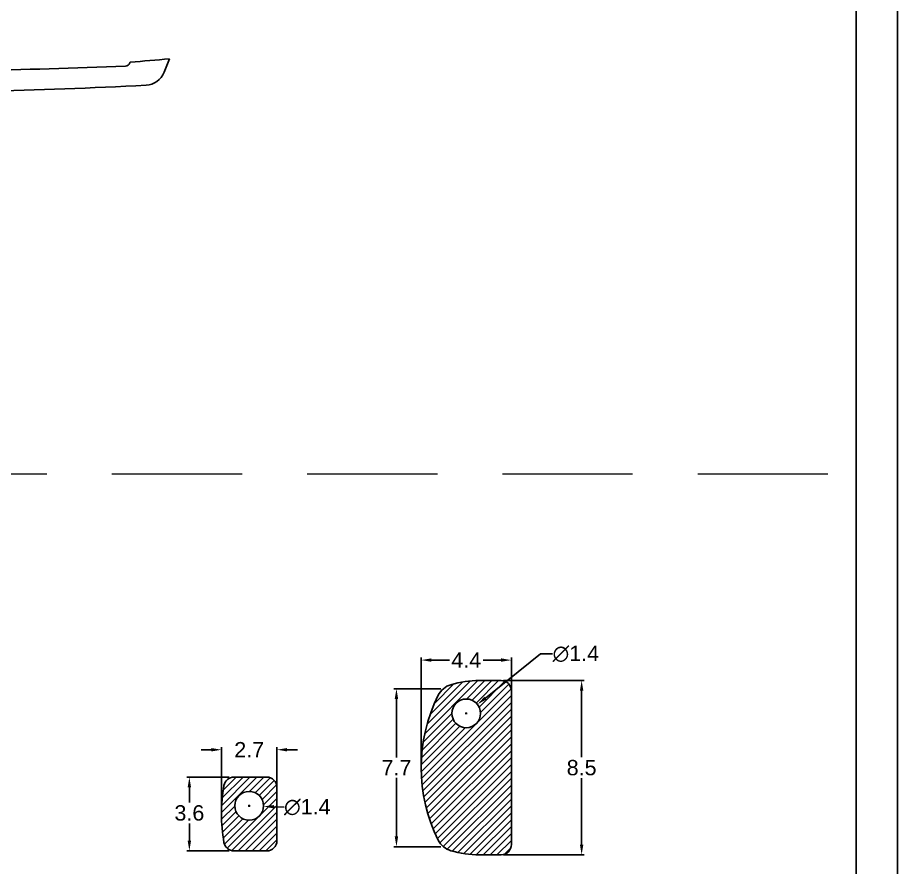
# Model space of a CAD drawing. Header units: millimetres. Extents: x 1167 to 2269, y 1197 to 1555.
# Drawn here: x 2183.3 to 2269.1, y 1332 to 1414.9 of the extents above; entities that cross this region are included whole.
import ezdxf

# ---------------------------------------------------------------- set-up
doc = ezdxf.new("R2010")
doc.units = ezdxf.units.MM
doc.linetypes.add('HIDDEN', pattern=[9.525, 6.35, -3.175])
doc.layers.add('Dimension', color=3, linetype='Continuous')
doc.styles.get("Standard").update_dxf_attribs({"font": 'arial.ttf'})
doc.dimstyles.get("Standard").update_dxf_attribs({"dimtxt": 0.18, "dimasz": 0.18, "dimexe": 0.18, "dimexo": 0.0625, "dimgap": 0.09, "dimtad": 0, "dimtih": 1, "dimtoh": 1, "dimdec": 4, "dimzin": 0, "dimdsep": 46, "dimtxsty": 'Standard', "dimcen": 0.09, "dimadec": 0, "dimazin": 0, "dimtfac": 1, "dimtdec": 4, "dimtofl": 0, "dimtmove": 0, "dimatfit": 3, "dimfxl": 1, "dimtolj": 1, "dimtzin": 0, "dimarcsym": 0})
doc.dimstyles.new('Standard$0', dxfattribs={"dimtxt": 2.3, "dimasz": 2, "dimexe": 1, "dimexo": 1, "dimgap": 1, "dimtad": 0, "dimtih": 1, "dimtoh": 1, "dimdec": 1, "dimzin": 0, "dimdsep": 46, "dimtxsty": 'Standard', "dimcen": 0, "dimclrd": 4, "dimclre": 4, "dimclrt": 4, "dimadec": 1, "dimazin": 0, "dimtfac": 1, "dimtdec": 1, "dimtofl": 0, "dimtmove": 0, "dimatfit": 0, "dimfxl": 1, "dimtolj": 1, "dimtzin": 0, "dimarcsym": 0})

# ---------------------------------------------------------------- blocks, each defined once
blk = doc.blocks.new('*D162')
at = {"layer": 'Defpoints', "color": 0, "transparency": 16777216}
for p in [(2208.606, 1343.455), (2203.204, 1337.186), (2208.606, 1337.186)]:
    blk.add_point(p, dxfattribs=at)
at = {"layer": 'Dimension', "color": 3, "lineweight": -2, "transparency": 16777216}
for p, q in [((2202.204, 1343.455), (2201.204, 1343.455)), ((2203.204, 1337.436), (2203.204, 1343.705)), ((2208.606, 1337.436), (2208.606, 1343.705)), ((2209.606, 1343.455), (2210.606, 1343.455))]:
    blk.add_line(p, q, dxfattribs=at)
at = {"layer": 'Dimension', "color": 3, "transparency": 16777216}
for points in [[(2202.204, 1343.621), (2202.204, 1343.288), (2203.204, 1343.455)], [(2209.606, 1343.621), (2209.606, 1343.288), (2208.606, 1343.455)]]:
    blk.add_solid(points, dxfattribs=at)
at = {"layer": 'Dimension', "transparency": 16777216, "insert": (2205.905, 1343.455), "char_height": 1.5, "attachment_point": 5}
blk.add_mtext('\\A1;2.7', dxfattribs=at)
blk = doc.blocks.new('*D163')
at = {"layer": 'Defpoints', "color": 0, "transparency": 16777216}
for p in [(2204.206, 1340.786), (2200.069, 1333.586), (2204.206, 1333.586)]:
    blk.add_point(p, dxfattribs=at)
at = {"layer": 'Dimension', "color": 3, "lineweight": -2, "transparency": 16777216}
for p, q in [((2203.956, 1340.786), (2199.819, 1340.786)), ((2200.069, 1339.786), (2200.069, 1338.296)), ((2200.069, 1334.586), (2200.069, 1336.263)), ((2203.956, 1333.586), (2199.819, 1333.586))]:
    blk.add_line(p, q, dxfattribs=at)
at = {"layer": 'Dimension', "color": 3, "transparency": 16777216}
for points in [[(2199.903, 1339.786), (2200.236, 1339.786), (2200.069, 1340.786)], [(2199.903, 1334.586), (2200.236, 1334.586), (2200.069, 1333.586)]]:
    blk.add_solid(points, dxfattribs=at)
at = {"layer": 'Dimension', "transparency": 16777216, "insert": (2200.069, 1337.28), "char_height": 1.5, "attachment_point": 5}
blk.add_mtext('\\A1;3.6', dxfattribs=at)
blk = doc.blocks.new('*D164')
at = {"layer": 'Defpoints', "color": 0, "transparency": 16777216}
for p in [(2231.475, 1352.201), (2231.475, 1347.341), (2222.675, 1341.702)]:
    blk.add_point(p, dxfattribs=at)
at = {"layer": 'Dimension', "color": 3, "lineweight": -2, "transparency": 16777216}
for p, q in [((2222.675, 1341.952), (2222.675, 1352.451)), ((2223.675, 1352.201), (2225.432, 1352.201)), ((2230.475, 1352.201), (2228.717, 1352.201)), ((2231.475, 1347.591), (2231.475, 1352.451))]:
    blk.add_line(p, q, dxfattribs=at)
at = {"layer": 'Dimension', "color": 3, "transparency": 16777216}
for points in [[(2223.675, 1352.368), (2223.675, 1352.035), (2222.675, 1352.201)], [(2230.475, 1352.368), (2230.475, 1352.035), (2231.475, 1352.201)]]:
    blk.add_solid(points, dxfattribs=at)
at = {"layer": 'Dimension', "transparency": 16777216, "insert": (2227.075, 1352.201), "char_height": 1.5, "attachment_point": 5}
blk.add_mtext('\\A1;4.4', dxfattribs=at)
blk = doc.blocks.new('*D264')
at = {"layer": 'Defpoints', "color": 0, "transparency": 16777216}
for p in [(2230.475, 1350.202), (2238.331, 1350.202), (2230.475, 1333.202)]:
    blk.add_point(p, dxfattribs=at)
at = {"layer": 'Dimension', "color": 3, "lineweight": -2, "transparency": 16777216}
for p, q in [((2230.725, 1350.202), (2238.581, 1350.202)), ((2238.331, 1349.202), (2238.331, 1342.718)), ((2238.331, 1334.202), (2238.331, 1340.686)), ((2230.725, 1333.202), (2238.581, 1333.202))]:
    blk.add_line(p, q, dxfattribs=at)
at = {"layer": 'Dimension', "color": 3, "transparency": 16777216}
for points in [[(2238.164, 1349.202), (2238.498, 1349.202), (2238.331, 1350.202)], [(2238.164, 1334.202), (2238.498, 1334.202), (2238.331, 1333.202)]]:
    blk.add_solid(points, dxfattribs=at)
at = {"layer": 'Dimension', "transparency": 16777216, "insert": (2238.331, 1341.702), "char_height": 1.5, "attachment_point": 5}
blk.add_mtext('\\A1;8.5', dxfattribs=at)
blk = doc.blocks.new('*D165')
at = {"layer": 'Defpoints', "color": 0, "transparency": 16777216}
for p in [(2224.843, 1349.412), (2220.268, 1333.991), (2224.843, 1333.991)]:
    blk.add_point(p, dxfattribs=at)
at = {"layer": 'Dimension', "color": 3, "lineweight": -2, "transparency": 16777216}
for p, q in [((2224.593, 1349.412), (2220.018, 1349.412)), ((2220.268, 1348.412), (2220.268, 1342.702)), ((2220.268, 1334.991), (2220.268, 1340.702)), ((2224.593, 1333.991), (2220.018, 1333.991))]:
    blk.add_line(p, q, dxfattribs=at)
at = {"layer": 'Dimension', "color": 3, "transparency": 16777216}
for points in [[(2220.101, 1348.412), (2220.435, 1348.412), (2220.268, 1349.412)], [(2220.101, 1334.991), (2220.435, 1334.991), (2220.268, 1333.991)]]:
    blk.add_solid(points, dxfattribs=at)
at = {"layer": 'Dimension', "transparency": 16777216, "insert": (2220.268, 1341.702), "char_height": 1.5, "attachment_point": 5}
blk.add_mtext('\\A1;7.7', dxfattribs=at)
blk = doc.blocks.new('*D265')
at = {"layer": 'Defpoints', "color": 0, "transparency": 16777216}
for p in [(2204.508, 1338.042), (2207.305, 1337.93)]:
    blk.add_point(p, dxfattribs=at)
at = {"layer": 'Dimension', "color": 0, "lineweight": -2, "transparency": 16777216}
for p, q in [((2205.816, 1337.986), (2205.996, 1337.986)), ((2205.906, 1337.896), (2205.906, 1338.076)), ((2209.304, 1337.85), (2208.305, 1337.89))]:
    blk.add_line(p, q, dxfattribs=at)
at = {"layer": 'Dimension', "color": 0, "transparency": 16777216}
blk.add_solid([(2208.311, 1338.057), (2208.298, 1337.724), (2207.305, 1337.93)], dxfattribs=at)
at = {"layer": 'Dimension', "color": 0, "transparency": 16777216, "insert": (2211.572, 1337.85), "char_height": 1.5, "attachment_point": 5}
blk.add_mtext('\\A1;∅1.4', dxfattribs=at)
blk = doc.blocks.new('*D266')
at = {"layer": 'Defpoints', "color": 0, "transparency": 16777216}
for p in [(2228.169, 1347.876), (2225.981, 1346.128)]:
    blk.add_point(p, dxfattribs=at)
at = {"layer": 'Dimension', "color": 0, "lineweight": -2, "transparency": 16777216}
for p, q in [((2234.335, 1352.803), (2228.95, 1348.5)), ((2235.495, 1352.803), (2234.335, 1352.803)), ((2226.985, 1347.002), (2227.165, 1347.002)), ((2227.075, 1346.912), (2227.075, 1347.092))]:
    blk.add_line(p, q, dxfattribs=at)
at = {"layer": 'Dimension', "color": 0, "transparency": 16777216}
blk.add_solid([(2228.846, 1348.63), (2229.054, 1348.37), (2228.169, 1347.876)], dxfattribs=at)
at = {"layer": 'Dimension', "color": 0, "transparency": 16777216, "insert": (2237.764, 1352.803), "char_height": 1.5, "attachment_point": 5}
blk.add_mtext('\\A1;∅1.4', dxfattribs=at)

msp = doc.modelspace()

# ---------------------------------------------------------------- linework, layer by layer
for p, q in [((2265.09499, 1262.48694), (2265.09499, 1549.22789)), ((2228.37724, 1350.20195), (2230.47497, 1350.20195)), ((2231.47497, 1349.20195), (2231.47497, 1334.20195)), ((2204.42653, 1340.78602), (2207.60646, 1340.78602)), ((2208.60646, 1339.78602), (2208.60646, 1334.58602)), ((2207.60646, 1333.58602), (2204.42653, 1333.58602)), ((2230.47497, 1333.20195), (2228.37724, 1333.20195))]:
    msp.add_line(p, q)
at = {"color": 1, "linetype": 'HIDDEN', "lineweight": 9, "ltscale": 2}
msp.add_line((1868.65711, 1370.38456), (2265.09499, 1370.38456), dxfattribs=at)
at = {"color": 6, "linetype": 'Continuous'}
for p, q in [((2223.02381, 1345.0111), (2228.21332, 1350.20061)), ((2223.24084, 1345.90165), (2227.50284, 1350.16365)), ((2223.5427, 1346.87704), (2226.73122, 1350.06556)), ((2227.08812, 1348.40189), (2228.88818, 1350.20195)), ((2227.64181, 1348.28207), (2229.5617, 1350.20195)), ((2228.04485, 1348.01158), (2230.23522, 1350.20195)), ((2228.32972, 1347.62294), (2230.83981, 1350.13303)), ((2222.70936, 1340.65554), (2231.45494, 1349.40112)), ((2223.9684, 1347.97625), (2225.87632, 1349.88418)), ((2228.47209, 1347.09179), (2231.23368, 1349.85338)), ((2222.76261, 1340.03527), (2231.47497, 1348.74763)), ((2222.8374, 1339.43654), (2231.47497, 1348.07411)), ((2222.93191, 1338.85753), (2231.47497, 1347.4006)), ((2222.87018, 1344.18396), (2225.67504, 1346.98881)), ((2223.04461, 1338.29672), (2231.47497, 1346.72708)), ((2222.67708, 1341.97029), (2226.45399, 1345.74721)), ((2222.70444, 1342.67118), (2226.06535, 1346.03208)), ((2222.7667, 1343.40696), (2225.79486, 1346.43512)), ((2223.17424, 1337.75283), (2231.47497, 1346.05356)), ((2222.67991, 1341.29961), (2226.98514, 1345.60484)), ((2223.31973, 1337.2248), (2231.47497, 1345.38004)), ((2223.48018, 1336.71172), (2231.47497, 1344.70652)), ((2223.6548, 1336.21282), (2231.47497, 1344.033)), ((2223.84292, 1335.72743), (2231.47497, 1343.35948)), ((2224.04398, 1335.25497), (2231.47497, 1342.68596)), ((2224.25748, 1334.79495), (2231.47497, 1342.01244)), ((2203.20474, 1337.3352), (2206.65556, 1340.78602)), ((2203.22591, 1338.02989), (2205.98204, 1340.78602)), ((2203.27996, 1338.75746), (2205.30852, 1340.78602)), ((2203.37248, 1339.5235), (2204.635, 1340.78602)), ((2205.9289, 1339.38584), (2207.32908, 1340.78602)), ((2206.47981, 1339.26323), (2207.94393, 1340.72736)), ((2224.49914, 1334.36308), (2231.47497, 1341.33892)), ((2224.82037, 1334.0108), (2231.47497, 1340.6654)), ((2206.88112, 1338.99103), (2208.34754, 1340.45744)), ((2207.16431, 1338.60069), (2208.57965, 1340.01603)), ((2225.22367, 1333.74058), (2231.47497, 1339.99188)), ((2207.30412, 1338.06698), (2208.60646, 1339.36932)), ((2225.71849, 1333.56188), (2231.47497, 1339.31836)), ((2203.21225, 1336.66919), (2204.50664, 1337.96358)), ((2203.75536, 1333.84471), (2208.60646, 1338.69581)), ((2204.19691, 1333.61274), (2208.60646, 1338.02229)), ((2226.259, 1333.42887), (2231.47497, 1338.64485)), ((2226.82656, 1333.32292), (2231.47497, 1337.97133)), ((2203.24519, 1336.02861), (2204.62925, 1337.41267)), ((2204.84371, 1333.58602), (2208.60646, 1337.34877)), ((2227.4246, 1333.24743), (2231.47497, 1337.29781)), ((2203.30098, 1335.41088), (2204.90146, 1337.01136)), ((2203.37754, 1334.81392), (2205.29179, 1336.72817)), ((2203.48532, 1334.24819), (2205.8255, 1336.58836)), ((2205.51723, 1333.58602), (2208.60646, 1336.67525)), ((2228.05774, 1333.20706), (2231.47497, 1336.62429)), ((2206.19075, 1333.58602), (2208.60646, 1336.00173)), ((2228.72616, 1333.20195), (2231.47497, 1335.95077)), ((2206.86427, 1333.58602), (2208.60646, 1335.32821)), ((2207.53779, 1333.58602), (2208.60646, 1334.65469)), ((2229.39968, 1333.20195), (2231.47497, 1335.27725)), ((2230.0732, 1333.20195), (2231.47497, 1334.60373)), ((2230.80154, 1333.25678), (2231.42015, 1333.87538))]:
    msp.add_line(p, q, dxfattribs=at)
msp.add_lwpolyline([(2269.13303, 1258.22789), (2269.13303, 1555.22789), (1849.13303, 1555.22789), (1849.13303, 1258.22789)], close=True)
at = {"ltscale": 1000}
for points in [[(2195.84788, 1408.2922, 0.29219617), (2197.59851, 1409.54666), (2198.12775, 1410.86987)], [(2193.82778, 1410.15986, 0.29450069), (2194.26968, 1410.47368), (2194.29933, 1410.54781)]]:
    msp.add_lwpolyline(points, format="xyb", dxfattribs=at)
msp.add_circle((2227.07497, 1347.00195), 1.4)
at = {"linetype": 'Continuous'}
msp.add_circle((2205.90646, 1337.98602), 1.4, dxfattribs=at)
for centre, radius, start, end in [((2185.15627, 1542.2047), 131.975, 273.97238, 275.6403493), ((2228.37724, 1340.20195), 10, 90, 106.3362138), ((2230.47497, 1349.20195), 1, 0, 90), ((2226.12705, 1347.87898), 2, 106.3362138, 153.5395548), ((2238.53769, 1341.70195), 15.86288, 153.5395548, 206.4604452), ((2204.42653, 1339.78602), 1, 90, 170.2189137), ((2207.60646, 1339.78602), 1, 0, 90), ((2219.5086, 1337.18602), 16.30454, 170.2189137, 189.7810863), ((2207.60646, 1334.58602), 1, 270, 0), ((2204.42653, 1334.58602), 1, 189.7810863, 270), ((2230.47497, 1334.20195), 1, 270, 0), ((2228.37724, 1343.20195), 10, 253.6637862, 270)]:
    msp.add_arc(centre, radius, start, end)
at = {"ltscale": 1000}
for centre, radius, start, end in [((2163.41763, 2153.61664), 744.07847, 270.05310384, 272.3423049), ((2170.55955, 1881.36553), 473.74874, 269.2196372, 273.0598572)]:
    msp.add_arc(centre, radius, start, end, dxfattribs=at)
at = {"color": 6, "linetype": 'Continuous'}
msp.add_arc((2226.12705, 1335.52493), 2, 206.4604452, 253.6637862, dxfattribs=at)

# ---------------------------------------------------------------- dimensions: what is measured, and where the dimension line sits
at = {"layer": 'Dimension'}
dim = msp.add_diameter_dim_2p(p1=(2225.98127, 1346.128), p2=(2228.16868, 1347.87591), dimstyle='Standard', override={"dimtxt": 1.5, "dimasz": 1, "dimtad": 0, "dimtih": 1, "dimtoh": 1, "dimdec": 1, "dimlfac": 0.5, "dimadec": 0}, dxfattribs=at)
dim.commit()
dim.dimension.update_dxf_attribs({"geometry": '*D266', "text_midpoint": (2237.76356, 1352.80342), "dimtype": 163})
dim = msp.add_linear_dim(base=(2231.47497, 1352.20137), p1=(2222.67481, 1341.70195), p2=(2231.47497, 1347.34125), dimstyle='Standard$0', override={"dimtxt": 1.5, "dimasz": 1, "dimexe": 0.25, "dimexo": 0.25, "dimgap": 0.25, "dimlfac": 0.5, "dimclrd": 3, "dimclre": 3, "dimclrt": 256, "dimadec": 0, "dimtdec": 2, "dimatfit": 3}, dxfattribs=at)
dim.commit()
dim.dimension.update_dxf_attribs({"geometry": '*D164', "text_midpoint": (2227.07489, 1352.20137)})
dim = msp.add_linear_dim(base=(2238.33086, 1350.20195), p1=(2230.47497, 1333.20195), p2=(2230.47497, 1350.20195), angle=90, dimstyle='Standard$0', override={"dimtxt": 1.5, "dimasz": 1, "dimexe": 0.25, "dimexo": 0.25, "dimgap": 0.25, "dimlfac": 0.5, "dimclrd": 3, "dimclre": 3, "dimclrt": 256, "dimadec": 0, "dimtdec": 2, "dimatfit": 3}, dxfattribs=at)
dim.commit()
dim.dimension.update_dxf_attribs({"geometry": '*D264', "text_midpoint": (2238.33086, 1341.70195)})
for base, p1, p2, picture, middle in [((2220.26797, 1333.99145), (2224.84314, 1349.41246), (2224.84314, 1333.99145), '*D165', (2220.26797, 1341.70195)), ((2200.06925, 1333.58602), (2204.20646, 1340.78602), (2204.20646, 1333.58602), '*D163', (2200.06925, 1337.27955))]:
    dim = msp.add_linear_dim(base=base, p1=p1, p2=p2, angle=90, dimstyle='Standard$0', override={"dimtxt": 1.5, "dimasz": 1, "dimexe": 0.25, "dimexo": 0.25, "dimgap": 0.25, "dimlfac": 0.5, "dimclrd": 3, "dimclre": 3, "dimclrt": 256, "dimadec": 0, "dimtdec": 2, "dimatfit": 3}, dxfattribs=at)
    dim.commit()
    dim.dimension.update_dxf_attribs({"geometry": picture, "text_midpoint": middle, "dimtype": 160})
dim = msp.add_aligned_dim(p1=(2203.20406, 1337.18602), p2=(2208.60646, 1337.18602), distance=6.26852, dimstyle='Standard$0', override={"dimtxt": 1.5, "dimasz": 1, "dimexe": 0.25, "dimexo": 0.25, "dimgap": 0.25, "dimlfac": 0.5, "dimclrd": 3, "dimclre": 3, "dimclrt": 256, "dimadec": 0, "dimtdec": 2, "dimatfit": 3}, dxfattribs=at)
dim.commit()
dim.dimension.update_dxf_attribs({"geometry": '*D162', "text_midpoint": (2205.90526, 1343.45454)})
dim = msp.add_diameter_dim_2p(p1=(2204.50758, 1338.04196), p2=(2207.30534, 1337.93009), dimstyle='Standard', override={"dimtxt": 1.5, "dimasz": 1, "dimtad": 0, "dimtih": 1, "dimtoh": 1, "dimdec": 1, "dimlfac": 0.5, "dimadec": 0}, dxfattribs=at)
dim.commit()
dim.dimension.update_dxf_attribs({"geometry": '*D265', "text_midpoint": (2211.57212, 1337.85018)})

doc.saveas('drawing.dxf')
